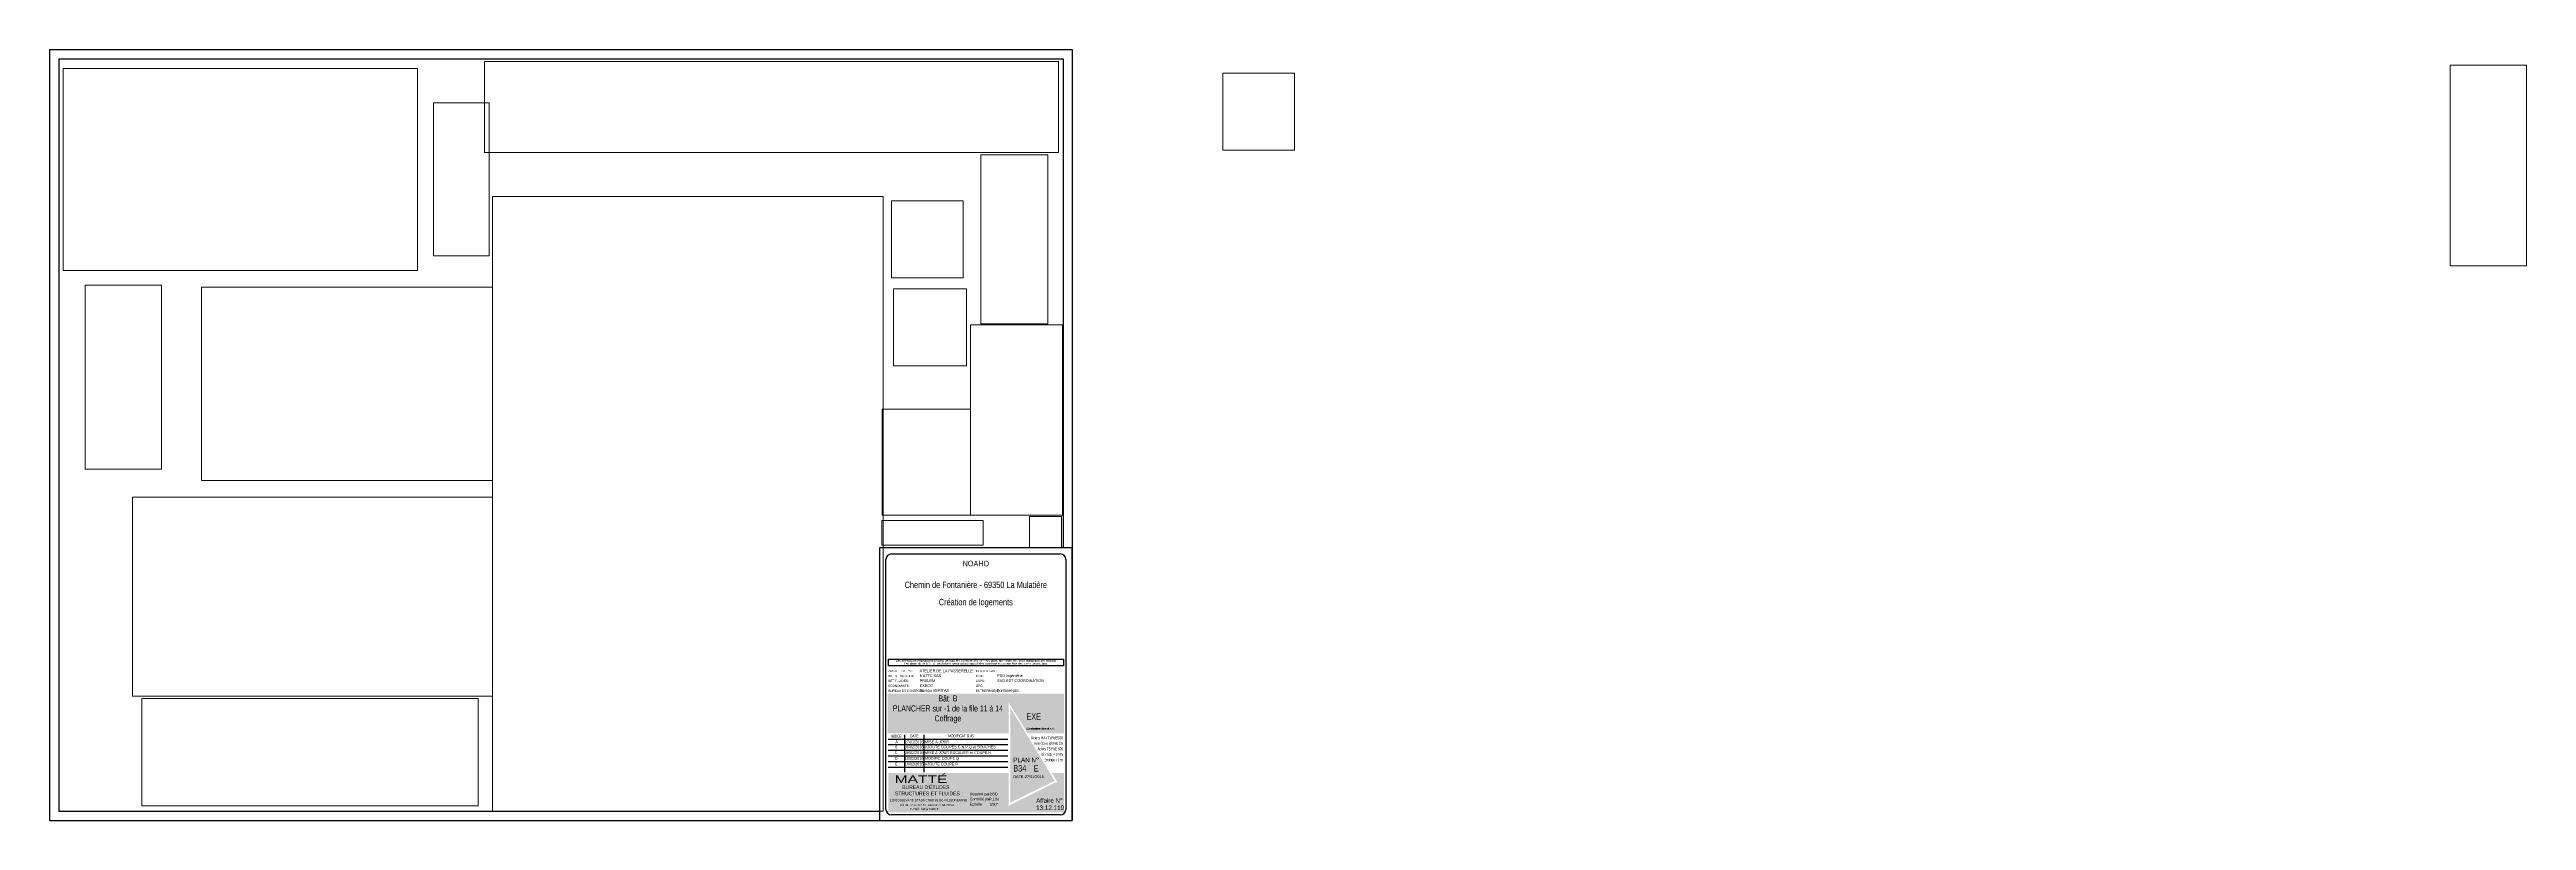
# Paper-space layout 'Présentation1' of a CAD drawing. Header units: millimetres. Extents: x 1304 to 4004, y 35 to 875.
import ezdxf
from ezdxf.enums import TextEntityAlignment as Align

# ---------------------------------------------------------------- set-up
doc = ezdxf.new("R2010")
doc.units = ezdxf.units.MM
doc.layers.add('01-cartouche', color=7, linetype='Continuous')
doc.layers.add('01-cartouche-cage A', color=7, linetype='Continuous')
doc.layers.add('01_fenetre', color=5, linetype='Continuous', plot=False)
doc.styles.add('cartouche', font='ARIALN.TTF', dxfattribs={"width": 0.01})
doc.styles.add('stylemattecart', font='ARIALN.TTF')

# ---------------------------------------------------------------- blocks, each defined once
blk = doc.blocks.new('cartstruc')
at = {"layer": '01-cartouche-cage A', "linetype": 'Continuous'}
h = blk.add_hatch(color=9, dxfattribs=at)
h.dxf.hatch_style = 2
h.paths.add_polyline_path([(-44, 691), (-1005, 691), (-1005, 474), (-347, 474), (-347, 644), (-243, 474), (-44, 474)])
h.paths.add_polyline_path([(-951, 670), (-408, 670), (-408, 498), (-951, 498)], flags=24)
h.paths.add_polyline_path([(-224, 591), (-105, 591), (-105, 609), (-224, 609)], flags=24)
h.paths.add_polyline_path([(-225, 610), (-106, 610), (-106, 628), (-225, 628)], flags=24)
h.paths.add_polyline_path([(-226, 625), (-65, 625), (-65, 652), (-226, 652)], flags=24)
h.paths.add_polyline_path([(-226, 647), (-85, 647), (-85, 674), (-226, 674)], flags=24)
h = blk.add_hatch(color=1, dxfattribs=at)
h.dxf.hatch_style = 2
h.paths.add_polyline_path([(-338, 616), (-338, 96), (-95, 216)])
h.paths.add_polyline_path([(-319, 264), (-191, 265), (-191, 304), (-319, 302)], flags=24)
h.paths.add_polyline_path([(-327, 203), (-70, 204), (-70, 265), (-327, 264)], flags=9)
h = blk.add_hatch(color=8, dxfattribs=at)
h.dxf.hatch_style = 2
h.paths.add_polyline_path([(-45, 259), (-111, 259), (-82, 211), (-347, 80), (-347, 259), (-1003, 259), (-1003, 44), (-45, 44)])
h.paths.add_polyline_path([(-202, 89), (-60, 89), (-60, 128), (-202, 128)], flags=24)
h.paths.add_polyline_path([(-999, 201), (-638, 201), (-638, 47), (-999, 47)], flags=24)
h.paths.add_polyline_path([(-978, 193), (-435, 193), (-435, 255), (-978, 255)], flags=24)
h.paths.add_polyline_path([(-560, 136), (-505, 136), (-505, 166), (-560, 166)], flags=24)
h.paths.add_polyline_path([(-203, 50), (-57, 50), (-57, 89), (-203, 89)], flags=24)
h.paths.add_polyline_path([(-457, 55), (-402, 55), (-402, 86), (-457, 86)], flags=24)
h.paths.add_polyline_path([(-459, 93), (-404, 93), (-404, 124), (-459, 124)], flags=24)
h.paths.add_polyline_path([(-558, 55), (-499, 55), (-499, 86), (-558, 86)], flags=24)
h.paths.add_polyline_path([(-551, 94), (-498, 94), (-498, 125), (-551, 125)], flags=24)
h.paths.add_polyline_path([(-460, 172), (-408, 172), (-408, 203), (-460, 203)], flags=24)
h.paths.add_polyline_path([(-548, 175), (-501, 175), (-501, 206), (-548, 206)], flags=24)
h.paths.add_polyline_path([(-562, 214), (-499, 214), (-499, 245), (-562, 245)], flags=8)
h.paths.add_polyline_path([(-459, 213), (-411, 213), (-411, 244), (-459, 244)], flags=24)
h.paths.add_polyline_path([(-458, 133), (-405, 133), (-405, 164), (-458, 164)], flags=24)
for p, q in [((0, 1485), (-1050, 1485)), ((-1050, 1485), (-1050, 0)), ((0, 0), (0, 1485)), ((-1050, 0), (0, 0))]:
    blk.add_line(p, q, dxfattribs=at)
at = {"layer": '01-cartouche-cage A', "color": 7, "linetype": 'Continuous'}
for p, q in [((-1015, 60), (-1015, 1422)), ((-985, 1452), (-65, 1452)), ((-35, 1422), (-35, 292)), ((-35, 292), (-35, 60)), ((-65, 30), (-985, 30))]:
    blk.add_line(p, q, dxfattribs=at)
at = {"layer": '01-cartouche-cage A', "color": 7}
for p, q in [((-1002, 879), (-48, 879)), ((-1002, 842), (-1002, 879)), ((-48, 842), (-1002, 842)), ((-48, 879), (-48, 842))]:
    blk.add_line(p, q, dxfattribs=at)
at = {"layer": '01-cartouche-cage A', "color": 8}
for p, q in [((-1004, 442), (-351, 442)), ((-1004, 414), (-351, 414)), ((-915, 467), (-915, 263)), ((-809, 467), (-809, 263)), ((-1004, 383), (-351, 383)), ((-1004, 352), (-351, 352)), ((-1004, 321), (-351, 321)), ((-1004, 290), (-351, 290))]:
    blk.add_line(p, q, dxfattribs=at)
at = {"layer": '01-cartouche-cage A', "color": 7, "linetype": 'Continuous'}
for centre, start, end in [((-985, 1422), 90, 180), ((-65, 1422), 0, 90), ((-985, 60), 180, 270), ((-65, 60), 270, 0)]:
    blk.add_arc(centre, 30, start, end, dxfattribs=at)
at = {"layer": '01-cartouche-cage A', "color": 8, "style": 'cartouche'}
for s, p in [('ARCHITECTE(S):', (-1002, 808)), ('MO DELEGUE:', (-525, 808)), ('BET STRUCTURE:', (-1002, 781)), ('BET FLUIDES:', (-1002, 754)), ('ECONOMISTE:', (-1002, 727)), ('BUREAU DE CONTROLE:', (-1002, 700)), ('MOE:', (-525, 781)), ('CSPS:', (-525, 754)), ('OPC:', (-525, 727)), ('ENTREPRISE(S):', (-525, 700))]:
    blk.add_text(s, height=12, dxfattribs=at).set_placement(p)
at = {"layer": '01-cartouche-cage A', "color": 7, "style": 'stylemattecart'}
for s, p in [('Les entreprises réalisant les travaux devront tenir compte des derniers plans architecte lors de la réalisation des travaux', (-525, 870)), ("Les plans du be MATTE ne doivent servir qu'au corps d'état concerné et doivent être des plans d'exécution.", (-525, 854))]:
    blk.add_text(s, height=12, dxfattribs=at).set_placement(p, align=Align.MIDDLE_CENTER)
for s, height, width, p, p2 in [('INDICE', 16, 0.941138, (-989, 451), (-930, 451)), ('DATE', 16, 0.922192, (-883, 452), (-838, 452)), ('MODIFICATIONS', 16, 0.943218, (-675, 453), (-537, 453)), ('Aciers HA (T) FeE500', 16, 0.978863, (-225, 442), (-50, 442)), ('Aciers Doux (Ø) FeE 235', 16, 0.76709, (-207, 412), (-50, 412)), ('Aciers TS FeE 500', 16, 0.901377, (-189, 382), (-50, 382)), ('Béton fc28 >= 25MPa', 16, 0.678142, (-170, 352), (-50, 352)), ('Enrobage = 3 cm', 16, 0.726904, (-152, 322), (-50, 322)), ('Affaire N°', 25, 1.15762, (-196, 96), (-51, 96))]:
    blk.add_text(s, height=height, dxfattribs=dict(at, width=width)).set_placement(p, p2, align=Align.FIT)
for s, height, p in [('Contrainte de sol:', 12, (-250, 494)), ('Contrainte sur le sol:', 12, (-247, 494)), ('Dessiné par :', 15, (-559, 137)), ('119 BOULEVARD STALINGRAD 69100 VILLEURBANNE', 12, (-996, 104)), ('Tél. 04 72 44  02 87  Fax 04 72 44 26 59', 12, (-943, 78)), ('E-mail : bet@matte.fr', 12, (-884, 56)), ('Contrôlé par :', 15, (-559, 109)), ('Echelle         :', 15, (-559, 81))]:
    blk.add_text(s, height=height, dxfattribs=at).set_placement(p)
at = {"layer": '01-cartouche-cage A', "color": 255, "style": 'stylemattecart'}
for s, height, p in [('PLAN N°', 25, (-321, 317)), ('STRUCTURES ET FLUIDES', 20, (-966, 137)), ("BUREAU D'ÉTUDES", 20, (-927, 171)), ('DATE :', 15, (-321, 231))]:
    blk.add_text(s, height=height, dxfattribs=at).set_placement(p)
at = {"layer": '01-cartouche-cage A', "color": 255, "style": 'stylemattecart', "width": 1.812358}
blk.add_text('MATTÉ', height=41, dxfattribs=at).set_placement((-968, 204), (-680, 204), align=Align.FIT)
at = {"layer": '01-cartouche-cage A', "color": 7, "style": 'stylemattecart'}
for tag, height, p in [('NOMCLIENT', 30, (-525, 1400)), ('ADRESSE1CLIENT', 25, (-525, 1327)), ('ADRESSE2CLIENT', 25, (-525, 1284)), ('NOMAFFAIRE1', 45, (-525, 1190)), ('NOMAFFAIRE2', 45, (-525, 1110)), ('NOMAFFAIRE3', 45, (-525, 1032)), ('ADRESSE1AFFAIRE', 20, (-525, 943)), ('ADRESSE2AFFAIRE', 20, (-525, 909)), ('INDICE-A', 15, (-959, 428)), ('INDICE-B', 15, (-959, 400)), ('DATE-A', 15, (-862, 428)), ('DATE-B', 15, (-862, 400)), ('INDICE-C', 15, (-959, 369)), ('INDICE-D', 15, (-959, 338)), ('INDICE-E', 15, (-959, 307)), ('INDICE-F', 15, (-959, 276)), ('DATE-C', 15, (-862, 369)), ('DATE-D', 15, (-862, 338)), ('DATE-E', 15, (-862, 307)), ('DATE-F', 15, (-862, 276))]:
    blk.add_attdef(tag, text='', height=height, dxfattribs=at).set_placement(p, align=Align.MIDDLE_CENTER)
for tag, height, p in [('NOMARCHI', 15, (-831, 803)), ('MODEL', 15, (-409, 803)), ('BETSTRUCTURE', 15, (-831, 777)), ('BETFLUIDES', 15, (-831, 749)), ('ECONOMISTE', 15, (-831, 723)), ('BDC', 15, (-831, 696)), ('MOE', 15, (-409, 777)), ('CSPS', 15, (-409, 749)), ('OPC', 15, (-409, 723)), ('NOMENTREPRISE', 15, (-409, 696)), ('NUMBAT', 27, (-250, 615)), ('PHASE', 35, (-250, 538)), ('CONT-SOL', 12, (-139, 490)), ('NOMDESS', 15, (-452, 132)), ('NOMING', 15, (-452, 104)), ('ECH', 15, (-452, 76)), ('NUMAFF', 25, (-196, 49))]:
    blk.add_attdef(tag, text='', height=height, dxfattribs=at).set_placement(p, align=Align.BOTTOM_LEFT)
at = {"layer": '01-cartouche-cage A', "color": 7, "style": 'stylemattecart', "width": 0.8}
for tag, p in [('TITRTEPLAN1', (-677, 665)), ('TITRTEPLAN2', (-677, 610)), ('TITRTEPLAN3', (-677, 556)), ('TITRTEPLAN4', (-677, 501))]:
    blk.add_attdef(tag, text='', height=33, dxfattribs=at).set_placement(p, align=Align.MIDDLE_CENTER)
at = {"layer": '01-cartouche-cage A', "color": 7, "style": 'stylemattecart'}
for tag, p in [('MODIF-A', (-803, 428)), ('MODIF-B', (-803, 400)), ('MODIF-C', (-803, 369)), ('MODIF-D', (-803, 338)), ('MODIF-E', (-803, 307)), ('MODIF-F', (-803, 276))]:
    blk.add_attdef(tag, text='', height=15, dxfattribs=at).set_placement(p, align=Align.MIDDLE_LEFT)
at = {"layer": '01-cartouche-cage A', "color": 255, "style": 'stylemattecart'}
for tag, height, p in [('N°P', 35, (-321, 256)), ('IP', 35, (-210, 256)), ('DATEPLAN', 15, (-258, 227))]:
    blk.add_attdef(tag, text='', height=height, dxfattribs=at).set_placement(p, align=Align.BOTTOM_LEFT)

psp = doc.layouts.new('Présentation1')

# ---------------------------------------------------------------- linework, layer by layer
at = {"layer": '01-cartouche'}
for p, q in [((1303.7, 875.4), (1303.7, 35.4)), ((1303.7, 875.4), (2418.6, 875.4)), ((1313.7, 865.4), (1313.7, 45.4)), ((1313.7, 865.4), (2408.6, 865.4)), ((2408.6, 865.4), (2408.6, 332.4)), ((2418.6, 875.4), (2418.6, 35.4)), ((1303.7, 35.4), (2386.9, 35.4)), ((1313.7, 45.4), (2208.6, 45.4))]:
    psp.add_line(p, q, dxfattribs=at)

# ---------------------------------------------------------------- block references
ref = psp.add_blockref('cartstruc', (2418.6, 35.4), dxfattribs=dict(at, xscale=0.2, yscale=0.2, zscale=0.2))
ref.add_attrib('NOMCLIENT', 'NOAHO', dxfattribs={"color": 7, "height": 6, "style": 'stylemattecart'}).set_placement((2313.6, 315.3), align=Align.MIDDLE_CENTER)
ref.add_attrib('ADRESSE2CLIENT', 'Chemin de Fontanière - 69350 La Mulatière', dxfattribs={"layer": '01-cartouche-cage A', "color": 7, "height": 7, "style": 'stylemattecart'}).set_placement((2313.5, 292.1), align=Align.MIDDLE_CENTER)
ref.add_attrib('NOMAFFAIRE1', 'Création de logements', dxfattribs={"layer": '01-cartouche-cage A', "color": 7, "height": 7, "style": 'stylemattecart'}).set_placement((2313.5, 273.3), align=Align.MIDDLE_CENTER)
ref.add_attrib('NOMARCHI', 'ATELIER DE LA PASSERELLE', dxfattribs={"layer": '01-cartouche-cage A', "color": 7, "height": 3, "style": 'stylemattecart'}).set_placement((2252.3, 196), align=Align.BOTTOM_LEFT)
ref.add_attrib('BETSTRUCTURE', 'MATTE SAS', dxfattribs={"layer": '01-cartouche-cage A', "color": 7, "height": 3, "style": 'stylemattecart'}).set_placement((2252.3, 190.7), align=Align.BOTTOM_LEFT)
ref.add_attrib('BETFLUIDES', 'PRELEM', dxfattribs={"layer": '01-cartouche-cage A', "color": 7, "height": 3, "style": 'stylemattecart'}).set_placement((2252.3, 185.3), align=Align.BOTTOM_LEFT)
ref.add_attrib('ECONOMISTE', 'EXECO', dxfattribs={"layer": '01-cartouche-cage A', "color": 7, "height": 3, "style": 'stylemattecart'}).set_placement((2252.3, 179.9), align=Align.BOTTOM_LEFT)
ref.add_attrib('BDC', 'Bureau VERITAS', dxfattribs={"layer": '01-cartouche-cage A', "color": 7, "height": 3, "style": 'stylemattecart'}).set_placement((2252.3, 174.6), align=Align.BOTTOM_LEFT)
ref.add_attrib('MOE', 'PSO Ingéniérie', dxfattribs={"layer": '01-cartouche-cage A', "color": 7, "height": 3, "style": 'stylemattecart'}).set_placement((2336.8, 190.7), align=Align.BOTTOM_LEFT)
ref.add_attrib('CSPS', 'SUD EST COORDINATION', dxfattribs={"layer": '01-cartouche-cage A', "color": 7, "height": 3, "style": 'stylemattecart'}).set_placement((2336.8, 185.3), align=Align.BOTTOM_LEFT)
ref.add_attrib('NOMENTREPRISE', 'Fontanel-pbc', dxfattribs={"layer": '01-cartouche-cage A', "color": 7, "height": 3, "style": 'stylemattecart'}).set_placement((2336.8, 174.6), align=Align.BOTTOM_LEFT)
ref.add_attrib('TITRTEPLAN1', 'Bât: B', dxfattribs={"layer": '01-cartouche-cage A', "color": 7, "height": 6.6, "style": 'stylemattecart', "width": 0.8}).set_placement((2283.1, 168.3), align=Align.MIDDLE_CENTER)
ref.add_attrib('TITRTEPLAN2', 'PLANCHER sur -1 de la file 11 à 14', dxfattribs={"layer": '01-cartouche-cage A', "color": 7, "height": 6.6, "style": 'stylemattecart', "width": 0.8}).set_placement((2283.1, 157.4), align=Align.MIDDLE_CENTER)
ref.add_attrib('TITRTEPLAN3', 'Coffrage', dxfattribs={"layer": '01-cartouche-cage A', "color": 7, "height": 6.6, "style": 'stylemattecart', "width": 0.8}).set_placement((2283.1, 146.6), align=Align.MIDDLE_CENTER)
ref.add_attrib('PHASE', 'EXE', dxfattribs={"layer": '01-cartouche-cage A', "color": 7, "height": 7, "style": 'stylemattecart'}).set_placement((2368.6, 143), align=Align.BOTTOM_LEFT)
ref.add_attrib('INDICE-A', ' A', dxfattribs={"layer": '01-cartouche-cage A', "color": 7, "height": 3, "style": 'stylemattecart'}).set_placement((2226.7, 121), align=Align.MIDDLE_CENTER)
ref.add_attrib('DATE-A', '27/01/2016', dxfattribs={"layer": '01-cartouche-cage A', "color": 7, "height": 3, "style": 'stylemattecart'}).set_placement((2246.2, 121), align=Align.MIDDLE_CENTER)
ref.add_attrib('MODIF-A', 'MISE A JOUR', dxfattribs={"layer": '01-cartouche-cage A', "color": 7, "height": 3, "style": 'stylemattecart'}).set_placement((2258, 121), align=Align.MIDDLE_LEFT)
ref.add_attrib('INDICE-B', 'B', dxfattribs={"layer": '01-cartouche-cage A', "color": 7, "height": 3, "style": 'stylemattecart'}).set_placement((2226.7, 115.5), align=Align.MIDDLE_CENTER)
ref.add_attrib('DATE-B', '08/02/2016', dxfattribs={"layer": '01-cartouche-cage A', "color": 7, "height": 3, "style": 'stylemattecart'}).set_placement((2246.2, 115.5), align=Align.MIDDLE_CENTER)
ref.add_attrib('MODIF-B', 'AJOUTE COUPES C,N,P,Q et SOUCHES', dxfattribs={"layer": '01-cartouche-cage A', "color": 7, "height": 3, "style": 'stylemattecart'}).set_placement((2258, 115.5), align=Align.MIDDLE_LEFT)
ref.add_attrib('INDICE-C', 'C', dxfattribs={"layer": '01-cartouche-cage A', "color": 7, "height": 3, "style": 'stylemattecart'}).set_placement((2226.7, 109.3), align=Align.MIDDLE_CENTER)
ref.add_attrib('DATE-C', '09/02/2016', dxfattribs={"layer": '01-cartouche-cage A', "color": 7, "height": 3, "style": 'stylemattecart'}).set_placement((2246.2, 109.3), align=Align.MIDDLE_CENTER)
ref.add_attrib('MODIF-C', 'MISE A JOUR ESCALIER et COUPE H', dxfattribs={"layer": '01-cartouche-cage A', "color": 7, "height": 3, "style": 'stylemattecart'}).set_placement((2258, 109.3), align=Align.MIDDLE_LEFT)
ref.add_attrib('INDICE-D', 'D', dxfattribs={"layer": '01-cartouche-cage A', "color": 7, "height": 3, "style": 'stylemattecart'}).set_placement((2226.7, 103), align=Align.MIDDLE_CENTER)
ref.add_attrib('DATE-D', '10/02/2016', dxfattribs={"layer": '01-cartouche-cage A', "color": 7, "height": 3, "style": 'stylemattecart'}).set_placement((2246.2, 103), align=Align.MIDDLE_CENTER)
ref.add_attrib('MODIF-D', 'MODIFIE COUPE Q', dxfattribs={"layer": '01-cartouche-cage A', "color": 7, "height": 3, "style": 'stylemattecart'}).set_placement((2258, 103), align=Align.MIDDLE_LEFT)
ref.add_attrib('INDICE-E', 'E', dxfattribs={"layer": '01-cartouche-cage A', "color": 7, "height": 3, "style": 'stylemattecart'}).set_placement((2226.7, 96.8), align=Align.MIDDLE_CENTER)
ref.add_attrib('DATE-E', '18/02/2015', dxfattribs={"layer": '01-cartouche-cage A', "color": 7, "height": 3, "style": 'stylemattecart'}).set_placement((2246.2, 96.8), align=Align.MIDDLE_CENTER)
ref.add_attrib('MODIF-E', 'AJOUTE COUPE R', dxfattribs={"layer": '01-cartouche-cage A', "color": 7, "height": 3, "style": 'stylemattecart'}).set_placement((2258, 96.8), align=Align.MIDDLE_LEFT)
ref.add_attrib('N°P', 'B34', dxfattribs={"layer": '01-cartouche-cage A', "color": 255, "height": 7, "style": 'stylemattecart'}).set_placement((2354.4, 86.6), align=Align.BOTTOM_LEFT)
ref.add_attrib('IP', 'E', dxfattribs={"layer": '01-cartouche-cage A', "color": 255, "height": 7, "style": 'stylemattecart'}).set_placement((2376.5, 86.6), align=Align.BOTTOM_LEFT)
ref.add_attrib('DATEPLAN', '27/01/2016', dxfattribs={"layer": '01-cartouche-cage A', "color": 255, "height": 3, "style": 'stylemattecart'}).set_placement((2367, 80.7), align=Align.BOTTOM_LEFT)
ref.add_attrib('NOMDESS', 'J.BO', dxfattribs={"layer": '01-cartouche-cage A', "color": 7, "height": 3, "style": 'stylemattecart'}).set_placement((2328.2, 61.8), align=Align.BOTTOM_LEFT)
ref.add_attrib('NOMING', 'P.LIN', dxfattribs={"layer": '01-cartouche-cage A', "color": 7, "height": 3, "style": 'stylemattecart'}).set_placement((2328.2, 56.2), align=Align.BOTTOM_LEFT)
ref.add_attrib('ECH', '1/50° ', dxfattribs={"layer": '01-cartouche-cage A', "color": 7, "height": 3, "style": 'stylemattecart'}).set_placement((2328.2, 50.6), align=Align.BOTTOM_LEFT)
ref.add_attrib('NUMAFF', '13.12.119', dxfattribs={"layer": '01-cartouche-cage A', "color": 7, "height": 5, "style": 'stylemattecart'}).set_placement((2379.3, 45.2), align=Align.BOTTOM_LEFT)

# ---------------------------------------------------------------- viewports
at = {"layer": '01_fenetre'}
for center, size, view_center_point, view_height, status in [((1511.6, 744.7), (386.3, 219.828), (23722.42, -33768.13), 1099.1396, 3), ((2090.8, 812.7), (625.6, 98.996), (21066.11, -38115.22), 494.9799, 18), ((2621.8, 807.8), (78.1, 83.99), (26935.86, -36843.89), 419.967, 16), ((3962.4, 749.1), (83.3, 218.72), (27212.74, -36151.75), 1093.611, 13), ((1752.5, 734), (60.6, 166.46), (26403.33, -33821.35), 832.279, 12), ((2355.5, 668.6), (73.2, 184.1), (22146.72, -36218.94), 920.509, 7), ((2260.6, 668.7), (78.1, 83.99), (26935.86, -36843.89), 419.967, 17), ((1384.2, 518.5), (83.3, 200.57), (27212.74, -36137.58), 1002.837, 14), ((1628, 511), (317.3, 210.573), (25087.59, -34878.7), 1052.8672, 4), ((2263.6, 572.6), (79.7, 83.99), (26533.32, -36843.89), 419.967, 15), ((2358, 471.8), (100.2, 207.43), (22668.16, -36160.61), 1037.174, 6), ((2259.7, 425.9), (96.2, 115.54), (26288.86, -35693.26), 577.711, 8), ((1590.5, 279.1), (392.4, 216.906), (23962.86, -36184.29), 1084.5281, 5), ((2266.2, 348.8), (110.6, 27.131), (25248.2, -35793.2), 135.6561, 10), ((2389.5, 349.4), (35, 34.022), (25847.42, -35779.78), 170.1097, 11), ((1587.7, 109.6), (366.5, 116.935), (23498.78, -36994.25), 584.6774, 9)]:
    psp.add_viewport(center=center, size=size, view_center_point=view_center_point, view_height=view_height, status=status, dxfattribs=at)
psp.add_viewport(center=(1999.5, 380.3), size=(425.7, 669.91), view_center_point=(20554.4, -35266.93), view_height=3349.567, dxfattribs=at)

doc.saveas('drawing.dxf')
